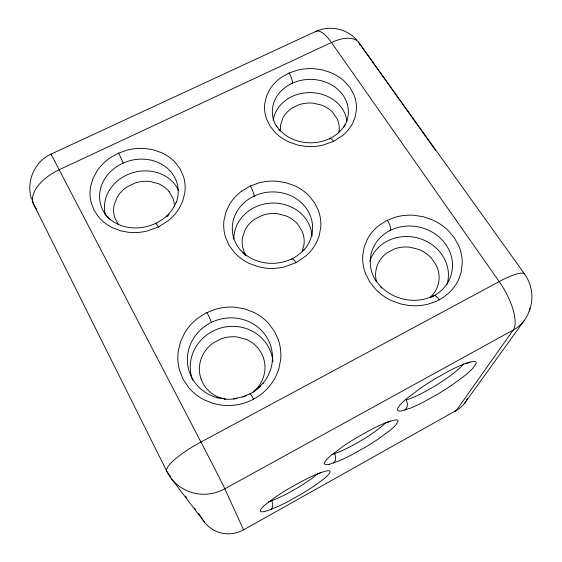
<?xml version="1.0" encoding="UTF-8"?>
<svg xmlns="http://www.w3.org/2000/svg" width="562" height="562" viewBox="0 0 562 562"><rect width="100%" height="100%" fill="white"/><g stroke="black" fill="none" stroke-linecap="round" stroke-linejoin="round"><path stroke-width="0.84" d="M338.9 132.302L339.09 131.072M529.235 310.955C534.125 299.153 532.144 285.025 524.943 274.558A40.921 8.381 -33.1 0 0 499.197 281.597L200.964 442.048A43.133 9.561 -28.5 0 0 167.026 471.757L170.715 476.646M302.089 251.558L303.958 244.842A31.704 28.704 -3.1 0 0 302.159 231.291L297.741 224.189A31.704 28.711 -3.1 0 0 286.009 215.885L277.382 213.701A31.69 28.704 -3 0 0 262.559 215.274M176.328 201.674C166.057 228.882 125.438 237.473 105.972 215.281M464.549 403.347L524.002 320.867M345.187 124.504C330.955 148.452 291.769 148.909 276.476 125.832M257.227 388.911L263.29 382.919M304.485 249.142C288.601 267.547 257.108 268.257 240.662 250.223M241.618 191.185L249.739 186.268L258.78 182.945A49.828 44.777 -3 0 1 276.778 181.224L285.693 182.622L294.376 185.636A49.835 44.784 -3.1 0 1 309.079 195.871L314.53 202.713L318.359 210.434A49.821 44.749 -3.1 0 1 320.747 227.308L319.181 235.801L316.764 241.92A49.407 44.37 -3.1 0 1 305.672 256.139L295.921 262.672L284.681 266.859A49.4 44.356 -3 0 1 265.341 268.067L258.225 266.732L249.275 263.459A49.8 44.714 -2.9 0 1 234.445 252.549L229.155 245.39L225.615 237.424A49.814 44.742 -2.9 0 1 223.978 220.423L225.903 212.071L229.633 204.245A49.807 44.756 -2.9 0 1 241.618 191.185M278.499 340.256L274.6 331.545L268.966 323.824A53.018 50.313 -15.1 0 0 253.595 312.268L244.47 308.84L235.064 307.245A53.004 50.313 -15 0 0 215.963 309.121L206.317 312.823L197.606 318.331A52.976 50.292 -14.8 0 0 184.624 332.985L180.493 341.78L178.259 351.18A52.983 50.278 -14.6 0 0 179.601 370.358L183.17 379.364L188.621 387.464A52.969 50.243 -14.6 0 0 204.111 399.828L213.532 403.565L221.056 405.097A52.547 49.835 -14.8 0 0 241.611 403.797C249.928 401.668 257.726 397.51 264.119 391.77A52.554 49.842 -14.9 0 0 276.167 375.753L278.857 368.855L280.691 359.28A53.004 50.278 -15.2 0 0 278.492 340.256M439.252 299.82L443.313 297.389L448.792 293.048A50.903 45.754 13.6 0 0 459.182 278.288L461.24 271.945L462.266 263.128A51.325 46.154 13.6 0 0 458.669 245.622L454.229 237.607L448.181 230.504A51.346 46.175 13.7 0 0 432.424 219.882L423.341 216.742L414.124 215.295A51.346 46.168 13.8 0 0 395.817 217.065L386.726 220.522L378.802 225.587A51.332 46.14 13.9 0 0 367.415 239.117L364.127 247.231L362.715 255.893A51.339 46.126 13.8 0 0 365.532 273.539L369.691 281.815L375.599 289.254A51.318 46.098 13.7 0 0 391.524 300.586L400.91 304L408.293 305.391A50.896 45.74 13.6 0 0 428.019 304.147L434.932 301.871L439.252 299.82A8.388 2.684 60.9 0 0 433.435 296.097M158.308 227.013L168.249 220.704A48.768 42.361 -14.8 0 0 179.973 206.985L182.72 201.084L184.786 192.892A49.182 42.719 -14.9 0 0 183.514 176.616L180.262 169.169L175.365 162.573A49.196 42.754 -14.9 0 0 161.631 152.709L153.335 149.801L144.708 148.466A49.182 42.754 -14.9 0 0 127.005 150.145L117.957 153.356L109.716 158.112A49.161 42.733 -14.8 0 0 97.191 170.722L93.06 178.273L90.658 186.331A49.168 42.726 -14.7 0 0 91.199 202.727L94.163 210.406L98.891 217.304A49.154 42.698 -14.7 0 0 112.702 227.8L121.23 230.954L128.101 232.232A48.761 42.354 -14.8 0 0 147.068 231.045L158.308 227.013A8.086 0.618 63.3 0 0 155.913 223.992M333.519 141.378L342.63 135.526A46.744 39.635 0.2 0 0 352.887 122.811L355.079 117.346L356.427 109.759A47.131 39.979 0.2 0 0 353.891 94.69L350.147 87.798L344.878 81.701A47.145 40.007 0.2 0 0 330.772 72.589L322.504 69.906L314.039 68.683A47.138 40 0.3 0 0 297.01 70.278L288.503 73.271L280.895 77.697A47.124 39.979 0.3 0 0 269.788 89.4L266.395 96.404L264.723 103.872A47.131 39.972 0.4 0 0 266.585 119.053L270.076 126.155L275.211 132.527A47.117 39.944 0.3 0 0 289.437 142.2L297.951 145.101L304.702 146.268A46.737 39.628 0.3 0 0 322.96 145.129L333.519 141.378A7.798 2.29 65 0 0 329.444 139.053M389.895 230.603L390.618 230.244A8.044 2.445 64.3 0 0 387.366 220.213L387.366 220.206M253.483 196.384L254.263 196.012M291.854 83.429L292.584 83.092A7.657 2.023 67.5 0 0 289.058 73.018M122.333 163.451L123.113 163.092A7.924 0.485 64.7 0 0 118.554 153.089M250.062 393.66L242.082 396.99L233.588 398.739M434.215 295.436C414.545 305.868 388.061 298.998 375.894 280.368M272.141 500.566L271.713 500.728A6.639 4.847 72 0 1 270.779 509.495L276.595 507.072A41.152 5.676 -29.9 0 0 288.854 501.079L301.899 493.766A41.188 5.683 -29.9 0 0 314.039 486.088L323.564 479.112A41.174 5.676 -29.8 0 0 329.114 473.794L330.091 472.031L329.936 471.188A40.808 5.62 -29.9 0 0 325.869 471.075L320.79 472.628A6.948 5.276 71.1 0 1 318.429 473.436M270.779 509.495L266.585 510.942A41.131 5.676 -29.9 0 1 261.204 511.771L260.269 511.09L260.691 509.594A41.11 5.662 -29.9 0 1 265.58 504.479L275.303 497.187A41.096 5.662 -29.9 0 1 288.397 488.849L300.839 481.845A40.787 5.62 -29.9 0 1 314.046 475.375L320.79 472.628M262.559 215.267L254.642 219.201A31.69 28.697 -2.9 0 0 245.13 229.774L242.468 237.635A31.697 28.697 -2.9 0 0 243.894 251.256L245.72 255.05M329.43 464.247L339.146 460.826A43.745 6.491 -30.6 0 0 351.608 454.89L365.307 447.24A43.78 6.498 -30.6 0 0 378.472 438.887L389.262 430.977A43.759 6.491 -30.6 0 0 396.175 424.591L398.093 421.043A43.365 6.428 -30.6 0 0 394.995 420.011L390.281 421.142A7.383 6.056 70.6 0 1 386.958 422.118M333.421 463.067L333.449 463.053A7.039 5.515 71.5 0 0 334.488 453.66L334.924 453.513M390.281 421.142L383.677 423.622A43.351 6.428 -30.6 0 0 370.189 430.063L357.039 437.433A43.681 6.47 -30.6 0 0 342.743 446.565L331.615 454.918A43.703 6.477 -30.6 0 0 325.37 461.156L324.344 463.179L324.773 464.324A43.724 6.484 -30.6 0 0 329.43 464.247M470.05 362.026L463.706 364.141A46.716 7.341 -31.5 0 0 450.007 370.463L436.07 378.24A47.075 7.397 -31.5 0 0 420.341 388.328L407.492 397.973A47.103 7.404 -31.5 0 0 399.512 405.623L397.706 408.321L397.474 410.07A47.138 7.418 -31.5 0 0 401.142 410.97L410.379 408.174A47.159 7.425 -31.5 0 0 422.982 402.343L437.391 394.341A47.187 7.432 -31.5 0 0 451.757 385.195L464.1 376.154A47.159 7.425 -31.5 0 0 472.705 368.426L476.042 363.691A46.737 7.355 -31.5 0 0 474.237 361.457L470.05 362.026A7.875 7.025 70.2 0 1 465.498 363.221M216.482 397.383L224.933 398.879M223.802 398.95L225.397 399.266M222.236 398.549L217.712 396.884A33.629 32.069 -15.5 0 1 205.425 387.134L202.896 383.214L201.041 378.957M246.304 339.434L237.227 336.968A33.622 32.083 -15.8 0 0 221.533 338.682L213.089 343.059A33.622 32.076 -15.6 0 0 202.819 354.868L200.978 359.16L199.833 363.677A33.629 32.083 -15.5 0 0 201.048 378.957M356.772 40.148C346.93 28.451 329.36 25.079 315.612 31.514L51.03 154.114C34.444 161.456 26.035 181.674 31.423 198.779M169.085 191.572L172.984 198.428A31.317 27.454 -15.2 0 1 174.403 206.191M171.101 478.297L204.336 521.979M185.474 496.183L186.528 497.581M194.438 508.048L195.492 509.439M198.653 513.626L200.76 516.422M118.561 224.786L114.796 217.761A31.303 27.454 -15.1 0 1 114.227 204.61L117.289 197.002A31.296 27.447 -15.1 0 1 127.223 186.795L135.196 182.98A31.303 27.454 -15.2 0 1 149.794 181.456L158.112 183.549A31.317 27.461 -15.2 0 1 169.078 191.572M359.504 43.583L524.465 273.856M358.451 42.073L435.445 150.244M36.354 208.902L34.099 205.137A38.209 32.617 -19.3 0 1 32.02 199.517M243.515 529.755L224.828 488.807A42.916 0.372 62.6 0 0 200.964 442.048L51.03 154.093L51.43 155.014M201.287 517.117A31.851 30.945 -63.7 0 0 243.613 529.818L456.379 410.386A30.453 28.248 29.2 0 0 467.528 398.437M530.036 308.011A41.019 36.516 22.7 0 1 513.211 330.049L456.379 410.386A30.271 8.268 59.8 0 1 454.314 411.426M360.249 45.255A36.46 18.181 -37.5 0 0 331.454 42.515A36.544 11.774 67 0 0 315.142 31.837M317.93 473.506A33.362 4.84 -29.8 0 1 268.327 501.852M404.823 410.141A7.482 6.322 71 0 0 406.087 399.982L406.502 399.87A38.202 6.322 -31.6 0 0 437.981 384.092A38.202 6.322 -31.6 0 0 463.727 363.881M385.581 422.87A35.455 5.536 -30.6 0 1 332.809 454.173M291.931 259.468A8.184 1.616 63 0 1 295.921 262.672M240.346 250.111A40.162 36.13 -3 0 1 245.777 201.308A40.162 36.13 -3 0 1 300.192 201.667A40.162 36.13 -3 0 1 303.606 250.533M245.777 255.352A40.162 36.13 -3 0 1 242.419 252.366M250.322 185.987A7.945 1.426 65.2 0 1 254.263 196.012M233.862 239.033A39.143 35.385 -3 0 1 271.734 203.1A39.143 35.385 -3 0 1 312.058 236.005M376.126 281.267A41.37 37.247 13.8 0 1 390.934 230.09A41.37 37.247 13.8 0 1 447.542 247.266A41.37 37.247 13.8 0 1 430.155 297.656M381.703 288.137A41.37 37.247 13.8 0 1 380.622 287.027M369.901 261.19A40.295 36.446 14.2 0 1 419.442 238.471A40.295 36.446 14.2 0 1 446.923 284.829M276.996 127.145A38.012 32.308 0.3 0 1 310.596 79.375A38.012 32.308 0.3 0 1 343.452 127.616M279.813 130.89A38.012 32.308 0.3 0 1 278.787 129.653M273.188 120.127A37.099 31.732 0.3 0 1 310.934 92.611A37.099 31.732 0.3 0 1 346.951 121.891M211.368 322.405A42.698 40.555 -15 0 1 263.241 332.43A42.698 40.555 -15 0 1 263.044 383.298M260.803 385.799A42.698 40.555 -15 0 1 249.928 393.983A8.725 0.731 62.3 0 1 253.631 399.111M206.949 312.514A8.353 0.625 64 0 1 211.368 322.405L210.588 322.792A42.698 40.555 -15 0 0 187.631 363.979A42.698 40.555 -15 0 0 219.096 398.163M192.583 380.179A41.546 39.593 -15.5 0 1 223.016 327.435A41.546 39.593 -15.5 0 1 272.928 361.83M110.075 219.426A39.649 34.514 -14.9 0 1 107.602 174.838A39.649 34.514 -14.9 0 1 157.009 162.011A39.649 34.514 -14.9 0 1 176.398 202.201M169.014 214.529A39.649 34.514 -14.9 0 1 166.893 216.721M105.347 214.761A38.659 33.832 -15.1 0 1 131.606 173.082A38.659 33.832 -15.1 0 1 178.526 190.609M246.409 395.662A42.698 40.555 -15 0 1 242.629 397.074M236.946 398.514A42.698 40.555 -15 0 1 224.203 399.013M376.561 281.92A32.624 29.54 14.3 0 1 375.711 271.952L376.477 267.779L377.924 263.803A32.617 29.54 14.4 0 1 386.979 252.872L394.819 248.797A32.617 29.547 14.3 0 1 409.881 247.189L418.845 249.451A32.631 29.561 14.3 0 1 431.37 258.07L436.351 265.426A32.631 29.554 14.2 0 1 439.062 279.469L438.416 283.691L437.067 287.751A32.434 29.372 14.2 0 1 430.38 297.15M280.578 130.946A30.053 25.754 0.4 0 1 280.656 124.764L283.044 117.697A30.046 25.754 0.4 0 1 291.896 108.185L299.335 104.63A30.046 25.761 0.4 0 1 313.385 103.183L321.612 105.115A30.06 25.768 0.3 0 1 332.866 112.548L337.172 118.912A30.06 25.761 0.3 0 1 339.083 131.072M246.304 339.441A33.636 32.09 -15.9 0 1 258.527 348.784L261.119 352.592L263.065 356.758A33.636 32.083 -15.9 0 1 264.695 371.96L263.676 376.533L261.941 380.924A33.432 31.886 -15.7 0 1 253.012 392.143M513.211 330.049L224.828 488.807A43.176 41.714 -41.9 0 1 167.026 471.757L34.099 205.137A38.167 20.464 -24.8 0 1 59.312 169.689L331.454 42.515L499.197 281.597A40.366 15.097 59.9 0 1 513.211 330.049"/></g></svg>
